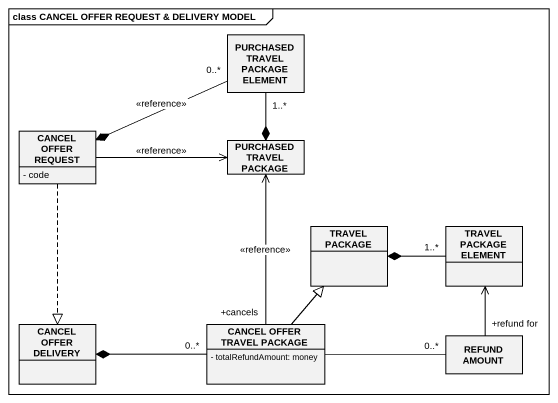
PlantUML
@startuml
mainframe class CANCEL OFFER REQUEST & DELIVERY MODEL
hide circle
hide empty members
skinparam classAttributeIconSize 0
class "PURCHASED TRAVEL PACKAGE ELEMENT" as PURCHASED_TRAVEL_PACKAGE
class "CANCEL OFFER REQUEST" as CANCEL_OFFER_REQUEST {
  - code
}
class "PURCHASED TRAVEL PACKAGE" as PURCHASED_TRAVEL_PACKAGE_2
class "TRAVEL PACKAGE" as TRAVEL_PACKAGE
class "TRAVEL PACKAGE ELEMENT" as TRAVEL_PACKAGE_ELEMENT
class "CANCEL OFFER DELIVERY" as CANCEL_OFFER_DELIVERY
class "CANCEL OFFER TRAVEL PACKAGE" as CANCEL_OFFER_TRAVEL_PACKAGE {
  - totalRefundAmount: money
}
class "REFUND AMOUNT" as REFUND_AMOUNT
PURCHASED_TRAVEL_PACKAGE "0..*" -left-* CANCEL_OFFER_REQUEST : <<reference>>
PURCHASED_TRAVEL_PACKAGE "1..*" --* PURCHASED_TRAVEL_PACKAGE_2
CANCEL_OFFER_REQUEST -right-> PURCHASED_TRAVEL_PACKAGE_2 : <<reference>>
CANCEL_OFFER_REQUEST ..|> CANCEL_OFFER_DELIVERY
TRAVEL_PACKAGE_ELEMENT "1..*" -left-* TRAVEL_PACKAGE
CANCEL_OFFER_TRAVEL_PACKAGE "+cancels" -up-> PURCHASED_TRAVEL_PACKAGE_2 : <<reference>>
CANCEL_OFFER_TRAVEL_PACKAGE -up-|> TRAVEL_PACKAGE
CANCEL_OFFER_TRAVEL_PACKAGE "0..*" -left-* CANCEL_OFFER_DELIVERY
CANCEL_OFFER_TRAVEL_PACKAGE -right- "0..*" REFUND_AMOUNT
REFUND_AMOUNT "+refund for" -up-> TRAVEL_PACKAGE_ELEMENT
@enduml
